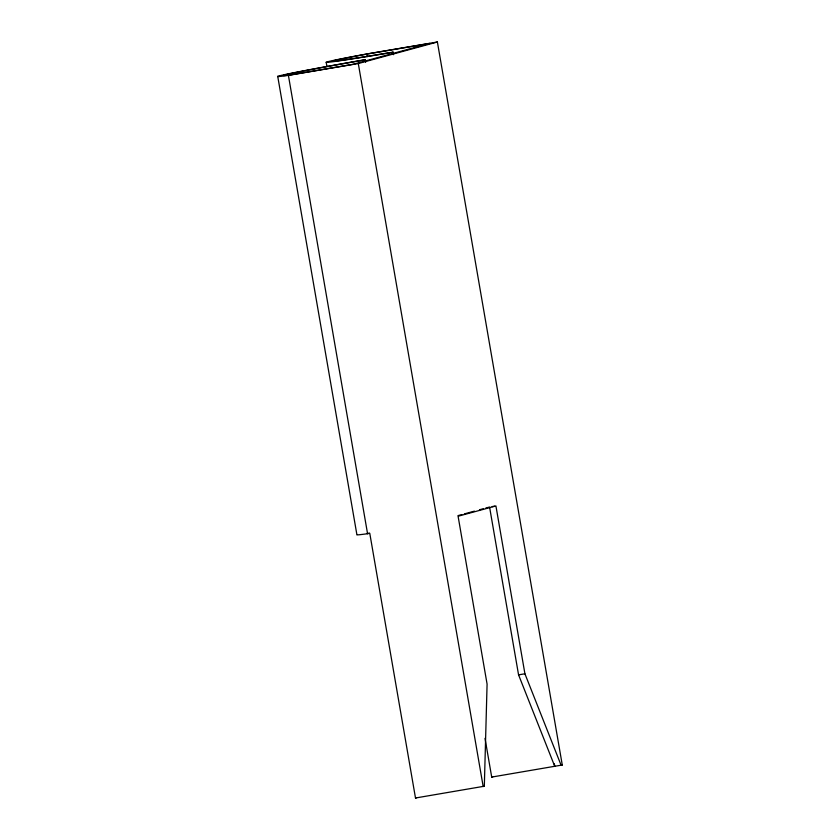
<?xml version="1.0" encoding="UTF-8"?>
<svg xmlns="http://www.w3.org/2000/svg" width="840" height="840" viewBox="0 0 840 840"><rect width="100%" height="100%" fill="white"/><g stroke="black" fill="none" stroke-linecap="round" stroke-linejoin="round"><path stroke-width="1.26" d="M437.388 42L358.292 63.535L483.179 786.534L484.323 786.219L487.084 684.086L458.094 516.243L495.925 505.943L524.916 673.785L561.13 765.303L562.275 764.999L437.388 42L367.5 53.844A86.216 1.502 -9.8 0 0 326.865 62.36A86.216 1.502 -9.8 0 0 387.114 53.224L393.11 52.101L393.55 54.684M365.642 62.276L365.201 59.693L362.145 60.343A87.444 1.522 -9.8 0 0 291.753 74.697L353.084 64.302L429.891 43.386L366.818 54.075A80.651 1.407 -9.8 0 0 333.291 61.268A80.651 1.407 -9.8 0 0 389.77 52.668M391.965 52.405L393.11 52.101M458.042 515.603L461.832 514.573M464.352 513.891L474.432 511.14M479.483 509.765L483.263 508.736M485.782 508.053L489.573 507.024L518.563 674.856L554.768 766.385L554.327 763.802M277.725 76.367L356.895 534.692A93.251 1.628 -9.8 0 0 367.563 533.705L369.779 533.337L415.495 798L416.64 797.685M485.006 738.339L491.705 777.074L492.849 776.759M365.201 59.693L361.82 60.28A93.251 1.628 -9.8 0 0 288.404 75.38L367.563 533.705M288.404 75.38L358.292 63.535M492.114 506.594L494.655 506.163M518.563 674.856L524.916 673.785M491.705 777.074L562.275 764.999M415.495 798L484.323 786.219M366.818 54.075L367.258 56.658M326.204 62.318L326.875 66.192M369.411 533.221A87.444 1.522 -9.8 0 1 366.828 533.537"/></g></svg>
